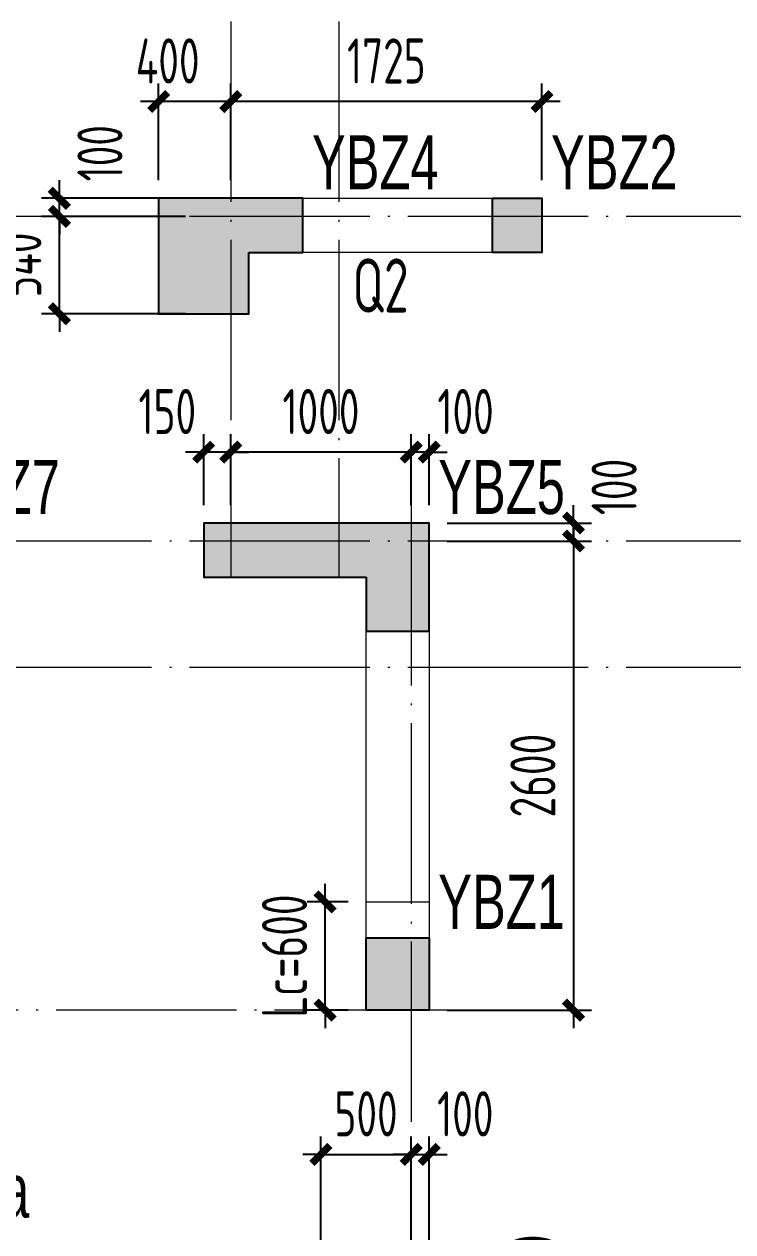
# Model space of a CAD drawing. Extents: x 5874492 to 7194610, y -939842 to -279257.
# Drawn here: x 6318999 to 6322928, y -471418 to -464724 of the extents above; entities that cross this region are included whole.
import ezdxf

# ---------------------------------------------------------------- set-up
doc = ezdxf.new("R2010")
doc.units = 0
doc.header["$LTSCALE"] = 1000
doc.linetypes.add('DOTE', pattern=[2.42, 2, -0.2, 0.02, -0.2])
for name, color, linetype, lineweight in [('A-轴线-塔楼', 1, 'DOTE', 9), ('A-轴线-隔墙', 41, 'DOTE', 9), ('S-基础-HATCH', 251, 'Continuous', 20), ('S-墙柱-DIM', 3, 'Continuous', 20), ('S-墙柱-Lc填充', 8, 'Continuous', 20), ('S-墙柱-WALL', 6, 'Continuous', 20), ('S-墙柱-编号', 4, 'Continuous', 20), ('S-轴网-轴线', 1, 'DOTE', 9), ('S-通用-TEXT', 7, 'Continuous', 20)]:
    doc.layers.add(name, color=color, linetype=linetype, lineweight=lineweight)
doc.layers.add('COLU_TH', color=5, linetype='Continuous')
doc.styles.add('BW_Dim', font='Bweng.shx', dxfattribs={"width": 0.7, "bigfont": 'hztxt.shx'})
doc.styles.add('TSSD_Dimension', font='tssdeng.shx', dxfattribs={"width": 0.7, "bigfont": 'tssdchn.shx'})
doc.styles.add('TSSD_Rein', font='tssdeng.shx', dxfattribs={"width": 0.7, "bigfont": 'hztxt.shx'})
doc.dimstyles.new('TSSD_100_100', dxfattribs={"dimtxt": 250, "dimasz": 100, "dimexe": 100, "dimexo": 100, "dimgap": 100, "dimtad": 1, "dimdec": 0, "dimzin": 0, "dimdsep": 46, "dimtxsty": 'TSSD_Dimension', "dimblk": 'ARCHTICK', "dimcen": 0, "dimdle": 100, "dimclrt": 7, "dimadec": 0, "dimazin": 0, "dimtfac": 1, "dimtdec": 0, "dimtix": 1, "dimtmove": 2, "dimatfit": 0, "dimfxl": 0, "dimtolj": 1, "dimtzin": 0, "dimarcsym": 0})

# ---------------------------------------------------------------- blocks, each defined once
blk = doc.blocks.new('_ArchTick')
at = {"color": 0, "linetype": 'ByBlock', "const_width": 0.4}
blk.add_lwpolyline([(-0.5, -0.5), (0.5, 0.5)], dxfattribs=at)
blk = doc.blocks.new('*D1931')
at = {"layer": 'Defpoints', "color": 0}
for p in [(6321244.5, -471789.2), (6322044.5, -471789.2), (6321244.5, -471889.2)]:
    blk.add_point(p, dxfattribs=at)
at = {"layer": 'S-墙柱-DIM', "color": 0, "lineweight": -2}
for p, q in [((6322044.5, -471789.2), (6322044.5, -471689.2)), ((6321344.5, -471789.2), (6322144.5, -471789.2)), ((6322044.5, -471889.2), (6322044.5, -471789.2)), ((6321344.5, -471889.2), (6322144.5, -471889.2)), ((6322044.5, -471889.2), (6322044.5, -471989.2))]:
    blk.add_line(p, q, dxfattribs=at)
at = {"layer": 'S-墙柱-DIM', "color": 0, "lineweight": -2, "xscale": 100, "yscale": 100, "zscale": 100}
for p, rotation in [((6322044.5, -471789.2), 270), ((6322044.5, -471889.2), 90)]:
    blk.add_blockref('_ArchTick', p, dxfattribs=dict(at, rotation=rotation))
at = {"layer": 'S-墙柱-DIM', "color": 7, "insert": (6321819.5, -471589.2), "char_height": 250, "attachment_point": 5, "rotation": 90, "style": 'TSSD_Dimension'}
blk.add_mtext('\\A1;100', dxfattribs=at)
blk = doc.blocks.new('*D1932')
at = {"layer": 'Defpoints', "color": 0}
for p in [(6321144.5, -470989.2), (6320644.5, -471789.2), (6321144.5, -471789.2)]:
    blk.add_point(p, dxfattribs=at)
at = {"layer": 'S-墙柱-DIM', "color": 0, "lineweight": -2}
for p, q in [((6320644.5, -471689.2), (6320644.5, -470889.2)), ((6321144.5, -471689.2), (6321144.5, -470889.2)), ((6320644.5, -470989.2), (6320544.5, -470989.2)), ((6320644.5, -470989.2), (6321144.5, -470989.2)), ((6321144.5, -470989.2), (6321244.5, -470989.2))]:
    blk.add_line(p, q, dxfattribs=at)
at = {"layer": 'S-墙柱-DIM', "color": 0, "lineweight": -2, "xscale": 100, "yscale": 100, "zscale": 100}
blk.add_blockref('_ArchTick', (6320644.5, -470989.2), dxfattribs=at)
at = {"layer": 'S-墙柱-DIM', "color": 0, "lineweight": -2, "xscale": 100, "yscale": 100, "zscale": 100, "rotation": 180}
blk.add_blockref('_ArchTick', (6321144.5, -470989.2), dxfattribs=at)
at = {"layer": 'S-墙柱-DIM', "color": 7, "insert": (6320894.5, -470764.2), "char_height": 250, "attachment_point": 5, "style": 'TSSD_Dimension'}
blk.add_mtext('\\A1;500', dxfattribs=at)
blk = doc.blocks.new('*D1933')
at = {"layer": 'Defpoints', "color": 0}
for p in [(6321244.5, -470989.2), (6321144.5, -471789.2), (6321244.5, -471789.2)]:
    blk.add_point(p, dxfattribs=at)
at = {"layer": 'S-墙柱-DIM', "color": 0, "lineweight": -2}
for p, q in [((6321144.5, -471689.2), (6321144.5, -470889.2)), ((6321244.5, -471689.2), (6321244.5, -470889.2)), ((6321144.5, -470989.2), (6321044.5, -470989.2)), ((6321144.5, -470989.2), (6321244.5, -470989.2)), ((6321244.5, -470989.2), (6321344.5, -470989.2))]:
    blk.add_line(p, q, dxfattribs=at)
at = {"layer": 'S-墙柱-DIM', "color": 0, "lineweight": -2, "xscale": 100, "yscale": 100, "zscale": 100}
blk.add_blockref('_ArchTick', (6321144.5, -470989.2), dxfattribs=at)
at = {"layer": 'S-墙柱-DIM', "color": 0, "lineweight": -2, "xscale": 100, "yscale": 100, "zscale": 100, "rotation": 180}
blk.add_blockref('_ArchTick', (6321244.5, -470989.2), dxfattribs=at)
at = {"layer": 'S-墙柱-DIM', "color": 7, "insert": (6321444.5, -470764.2), "char_height": 250, "attachment_point": 5, "style": 'TSSD_Dimension'}
blk.add_mtext('\\A1;100', dxfattribs=at)
blk = doc.blocks.new('*D1934')
at = {"layer": 'Defpoints', "color": 0}
for p in [(6319994.5, -467096), (6319994.5, -467489.2), (6320144.5, -467489.2)]:
    blk.add_point(p, dxfattribs=at)
at = {"layer": 'S-墙柱-DIM', "color": 0, "lineweight": -2}
for p, q in [((6319994.5, -467389.2), (6319994.5, -466996)), ((6320144.5, -467389.2), (6320144.5, -466996)), ((6319994.5, -467096), (6319894.5, -467096)), ((6320144.5, -467096), (6319994.5, -467096)), ((6320144.5, -467096), (6320244.5, -467096))]:
    blk.add_line(p, q, dxfattribs=at)
at = {"layer": 'S-墙柱-DIM', "color": 0, "lineweight": -2, "xscale": 100, "yscale": 100, "zscale": 100}
blk.add_blockref('_ArchTick', (6319994.5, -467096), dxfattribs=at)
at = {"layer": 'S-墙柱-DIM', "color": 0, "lineweight": -2, "xscale": 100, "yscale": 100, "zscale": 100, "rotation": 180}
blk.add_blockref('_ArchTick', (6320144.5, -467096), dxfattribs=at)
at = {"layer": 'S-墙柱-DIM', "color": 7, "insert": (6319792.9, -466871), "char_height": 250, "attachment_point": 5, "style": 'TSSD_Dimension'}
blk.add_mtext('\\A1;150', dxfattribs=at)
blk = doc.blocks.new('*D1935')
at = {"layer": 'Defpoints', "color": 0}
for p in [(6320144.5, -467096), (6320144.5, -467489.2), (6321144.5, -467489.2)]:
    blk.add_point(p, dxfattribs=at)
at = {"layer": 'S-墙柱-DIM', "color": 0, "lineweight": -2}
for p, q in [((6320144.5, -467389.2), (6320144.5, -466996)), ((6321144.5, -467389.2), (6321144.5, -466996)), ((6321244.5, -467096), (6320044.5, -467096))]:
    blk.add_line(p, q, dxfattribs=at)
at = {"layer": 'S-墙柱-DIM', "color": 0, "lineweight": -2, "xscale": 100, "yscale": 100, "zscale": 100, "rotation": 180}
blk.add_blockref('_ArchTick', (6320144.5, -467096), dxfattribs=at)
at = {"layer": 'S-墙柱-DIM', "color": 0, "lineweight": -2, "xscale": 100, "yscale": 100, "zscale": 100}
blk.add_blockref('_ArchTick', (6321144.5, -467096), dxfattribs=at)
at = {"layer": 'S-墙柱-DIM', "color": 7, "insert": (6320644.5, -466871), "char_height": 250, "attachment_point": 5, "style": 'TSSD_Dimension'}
blk.add_mtext('\\A1;1000', dxfattribs=at)
blk = doc.blocks.new('*D1936')
at = {"layer": 'Defpoints', "color": 0}
for p in [(6321144.5, -467096), (6321144.5, -467489.2), (6321244.5, -467489.2)]:
    blk.add_point(p, dxfattribs=at)
at = {"layer": 'S-墙柱-DIM', "color": 0, "lineweight": -2}
for p, q in [((6321144.5, -467389.2), (6321144.5, -466996)), ((6321244.5, -467389.2), (6321244.5, -466996)), ((6321144.5, -467096), (6321044.5, -467096)), ((6321244.5, -467096), (6321144.5, -467096)), ((6321244.5, -467096), (6321344.5, -467096))]:
    blk.add_line(p, q, dxfattribs=at)
at = {"layer": 'S-墙柱-DIM', "color": 0, "lineweight": -2, "xscale": 100, "yscale": 100, "zscale": 100}
blk.add_blockref('_ArchTick', (6321144.5, -467096), dxfattribs=at)
at = {"layer": 'S-墙柱-DIM', "color": 0, "lineweight": -2, "xscale": 100, "yscale": 100, "zscale": 100, "rotation": 180}
blk.add_blockref('_ArchTick', (6321244.5, -467096), dxfattribs=at)
at = {"layer": 'S-墙柱-DIM', "color": 7, "insert": (6321446.1, -466871), "char_height": 250, "attachment_point": 5, "style": 'TSSD_Dimension'}
blk.add_mtext('\\A1;100', dxfattribs=at)
blk = doc.blocks.new('*D1942')
at = {"layer": 'Defpoints', "color": 0}
for p in [(6320667.4, -469589.2), (6320894.5, -469589.2), (6320894.5, -470189.2)]:
    blk.add_point(p, dxfattribs=at)
at = {"layer": 'S-墙柱-DIM', "color": 0, "lineweight": -2}
for p, q in [((6320667.4, -469589.2), (6320667.4, -469489.2)), ((6320794.5, -469589.2), (6320567.4, -469589.2)), ((6320667.4, -470189.2), (6320667.4, -469589.2)), ((6320794.5, -470189.2), (6320567.4, -470189.2)), ((6320667.4, -470189.2), (6320667.4, -470289.2))]:
    blk.add_line(p, q, dxfattribs=at)
at = {"layer": 'S-墙柱-DIM', "color": 0, "lineweight": -2, "xscale": 100, "yscale": 100, "zscale": 100}
for p, rotation in [((6320667.4, -469589.2), 270), ((6320667.4, -470189.2), 90)]:
    blk.add_blockref('_ArchTick', p, dxfattribs=dict(at, rotation=rotation))
at = {"layer": 'S-墙柱-DIM', "color": 7, "insert": (6320442.4, -469889.2), "char_height": 250, "attachment_point": 5, "rotation": 90, "style": 'TSSD_Dimension'}
blk.add_mtext('\\A1;Lc=600', dxfattribs=at)
blk = doc.blocks.new('*D1974')
at = {"layer": 'Defpoints', "color": 0}
for p in [(6319194.5, -465789.2), (6319994.5, -465789.2), (6319994.5, -466329.2)]:
    blk.add_point(p, dxfattribs=at)
at = {"layer": 'S-墙柱-DIM', "color": 0, "lineweight": -2}
for p, q in [((6319194.5, -465789.2), (6319194.5, -465689.2)), ((6319894.5, -465789.2), (6319094.5, -465789.2)), ((6319194.5, -466329.2), (6319194.5, -465789.2)), ((6319894.5, -466329.2), (6319094.5, -466329.2)), ((6319194.5, -466329.2), (6319194.5, -466429.2))]:
    blk.add_line(p, q, dxfattribs=at)
at = {"layer": 'S-墙柱-DIM', "color": 0, "lineweight": -2, "xscale": 100, "yscale": 100, "zscale": 100}
for p, rotation in [((6319194.5, -465789.2), 270), ((6319194.5, -466329.2), 90)]:
    blk.add_blockref('_ArchTick', p, dxfattribs=dict(at, rotation=rotation))
at = {"layer": 'S-墙柱-DIM', "color": 7, "insert": (6318969.5, -466059.2), "char_height": 250, "attachment_point": 5, "rotation": 90, "style": 'TSSD_Dimension'}
blk.add_mtext('\\A1;540', dxfattribs=at)
blk = doc.blocks.new('*D1975')
at = {"layer": 'Defpoints', "color": 0}
for p in [(6319194.5, -465689.2), (6319994.5, -465689.2), (6319994.5, -465789.2)]:
    blk.add_point(p, dxfattribs=at)
at = {"layer": 'S-墙柱-DIM', "color": 0, "lineweight": -2}
for p, q in [((6319194.5, -465689.2), (6319194.5, -465589.2)), ((6319894.5, -465689.2), (6319094.5, -465689.2)), ((6319194.5, -465789.2), (6319194.5, -465689.2)), ((6319894.5, -465789.2), (6319094.5, -465789.2)), ((6319194.5, -465789.2), (6319194.5, -465889.2))]:
    blk.add_line(p, q, dxfattribs=at)
at = {"layer": 'S-墙柱-DIM', "color": 0, "lineweight": -2, "xscale": 100, "yscale": 100, "zscale": 100}
for p, rotation in [((6319194.5, -465689.2), 270), ((6319194.5, -465789.2), 90)]:
    blk.add_blockref('_ArchTick', p, dxfattribs=dict(at, rotation=rotation))
at = {"layer": 'S-墙柱-DIM', "color": 7, "insert": (6319419.5, -465439.2), "char_height": 250, "attachment_point": 5, "rotation": 90, "style": 'TSSD_Dimension'}
blk.add_mtext('\\A1;100', dxfattribs=at)
blk = doc.blocks.new('*D1976')
at = {"layer": 'Defpoints', "color": 0}
for p in [(6320144.5, -465152.7), (6320144.5, -465689.2), (6321869.5, -465689.2)]:
    blk.add_point(p, dxfattribs=at)
at = {"layer": 'S-墙柱-DIM', "color": 0, "lineweight": -2}
for p, q in [((6320144.5, -465589.2), (6320144.5, -465052.7)), ((6321869.5, -465589.2), (6321869.5, -465052.7)), ((6321969.5, -465152.7), (6320044.5, -465152.7))]:
    blk.add_line(p, q, dxfattribs=at)
at = {"layer": 'S-墙柱-DIM', "color": 0, "lineweight": -2, "xscale": 100, "yscale": 100, "zscale": 100, "rotation": 180}
blk.add_blockref('_ArchTick', (6320144.5, -465152.7), dxfattribs=at)
at = {"layer": 'S-墙柱-DIM', "color": 0, "lineweight": -2, "xscale": 100, "yscale": 100, "zscale": 100}
blk.add_blockref('_ArchTick', (6321869.5, -465152.7), dxfattribs=at)
at = {"layer": 'S-墙柱-DIM', "color": 7, "insert": (6321007, -464927.7), "char_height": 250, "attachment_point": 5, "style": 'TSSD_Dimension'}
blk.add_mtext('\\A1;1725', dxfattribs=at)
blk = doc.blocks.new('*D1977')
at = {"layer": 'Defpoints', "color": 0}
for p in [(6319744.5, -465152.7), (6319744.5, -465689.2), (6320144.5, -465689.2)]:
    blk.add_point(p, dxfattribs=at)
at = {"layer": 'S-墙柱-DIM', "color": 0, "lineweight": -2}
for p, q in [((6319744.5, -465589.2), (6319744.5, -465052.7)), ((6320144.5, -465589.2), (6320144.5, -465052.7)), ((6320244.5, -465152.7), (6319644.5, -465152.7))]:
    blk.add_line(p, q, dxfattribs=at)
at = {"layer": 'S-墙柱-DIM', "color": 0, "lineweight": -2, "xscale": 100, "yscale": 100, "zscale": 100, "rotation": 180}
blk.add_blockref('_ArchTick', (6319744.5, -465152.7), dxfattribs=at)
at = {"layer": 'S-墙柱-DIM', "color": 0, "lineweight": -2, "xscale": 100, "yscale": 100, "zscale": 100}
blk.add_blockref('_ArchTick', (6320144.5, -465152.7), dxfattribs=at)
at = {"layer": 'S-墙柱-DIM', "color": 7, "insert": (6319794.5, -464927.7), "char_height": 250, "attachment_point": 5, "style": 'TSSD_Dimension'}
blk.add_mtext('\\A1;400', dxfattribs=at)
blk = doc.blocks.new('*D1979')
at = {"layer": 'Defpoints', "color": 0}
for p in [(6321244.5, -467589.2), (6321244.5, -470189.2), (6322044.5, -470189.2)]:
    blk.add_point(p, dxfattribs=at)
at = {"layer": 'S-墙柱-DIM', "color": 0, "lineweight": -2}
for p, q in [((6322044.5, -467489.2), (6322044.5, -470289.2)), ((6321344.5, -467589.2), (6322144.5, -467589.2)), ((6321344.5, -470189.2), (6322144.5, -470189.2))]:
    blk.add_line(p, q, dxfattribs=at)
at = {"layer": 'S-墙柱-DIM', "color": 0, "lineweight": -2, "xscale": 100, "yscale": 100, "zscale": 100}
for p, rotation in [((6322044.5, -467589.2), 90), ((6322044.5, -470189.2), 270)]:
    blk.add_blockref('_ArchTick', p, dxfattribs=dict(at, rotation=rotation))
at = {"layer": 'S-墙柱-DIM', "color": 7, "insert": (6321819.5, -468889.2), "char_height": 250, "attachment_point": 5, "rotation": 90, "style": 'TSSD_Dimension'}
blk.add_mtext('\\A1;2600', dxfattribs=at)
blk = doc.blocks.new('*D1980')
at = {"layer": 'Defpoints', "color": 0}
for p in [(6321244.5, -467489.2), (6322044.5, -467489.2), (6321244.5, -467589.2)]:
    blk.add_point(p, dxfattribs=at)
at = {"layer": 'S-墙柱-DIM', "color": 0, "lineweight": -2}
for p, q in [((6322044.5, -467489.2), (6322044.5, -467389.2)), ((6321344.5, -467489.2), (6322144.5, -467489.2)), ((6322044.5, -467589.2), (6322044.5, -467489.2)), ((6321344.5, -467589.2), (6322144.5, -467589.2)), ((6322044.5, -467589.2), (6322044.5, -467689.2))]:
    blk.add_line(p, q, dxfattribs=at)
at = {"layer": 'S-墙柱-DIM', "color": 0, "lineweight": -2, "xscale": 100, "yscale": 100, "zscale": 100}
for p, rotation in [((6322044.5, -467489.2), 270), ((6322044.5, -467589.2), 90)]:
    blk.add_blockref('_ArchTick', p, dxfattribs=dict(at, rotation=rotation))
at = {"layer": 'S-墙柱-DIM', "color": 7, "insert": (6322269.5, -467289.2), "char_height": 250, "attachment_point": 5, "rotation": 90, "style": 'TSSD_Dimension'}
blk.add_mtext('\\A1;100', dxfattribs=at)
blk = doc.blocks.new('A$C3FF375C5')
at = {"layer": 'A-轴线-塔楼', "linetype": 'DOTE', "ltscale": 0.5}
for p, q in [((32499.9, 18440.3), (32499.9, 8100)), ((33099.9, 18440.3), (33099.9, 8100)), ((59891.4, 10100), (-2283.6, 10100)), ((33500, 8500), (33500, -9394.4)), ((59891.4, 8300), (-2283.6, 8300)), ((59891.4, 7600), (-2283.6, 7600)), ((33741.8, 5700), (12955.9, 5700))]:
    blk.add_line(p, q, dxfattribs=at)
at = {"layer": 'A-轴线-隔墙', "ltscale": 0.5}
blk.add_line((33741.8, 5700), (12955.9, 5700), dxfattribs=at)

msp = doc.modelspace()

# ---------------------------------------------------------------- hatches: boundary and pattern name
at = {"layer": 'S-基础-HATCH'}
h = msp.add_hatch(color=256, dxfattribs=at)
h.paths.add_polyline_path([(6328994.5, -466659.2), (6328644.5, -466659.2), (6328644.5, -466189.2), (6328494.5, -466189.2), (6328494.5, -465989.2), (6328344.5, -465989.2), (6328344.5, -465689.2), (6328644.5, -465689.2), (6328644.5, -465389.2), (6328994.5, -465389.2)])
h.paths.add_polyline_path([(6293494.5, -466659.2), (6293844.5, -466659.2), (6293844.5, -466189.2), (6293994.5, -466189.2), (6293994.5, -465989.2), (6294144.5, -465989.2), (6294144.5, -465689.2), (6293844.5, -465689.2), (6293844.5, -465389.2), (6293494.5, -465389.2)])
h.paths.add_polyline_path([(6300644.5, -463139.2), (6300644.5, -463439.2), (6300944.5, -463439.2), (6300944.5, -463364.2), (6301144.5, -463364.2), (6301144.5, -462864.2), (6300944.5, -462864.2), (6300944.5, -462639.2), (6300644.5, -462639.2), (6300644.5, -462939.2), (6300344.5, -462939.2), (6300344.5, -463139.2)])
h.paths.add_polyline_path([(6314194.5, -464389.2), (6313894.5, -464389.2), (6313894.5, -463489.2), (6313594.5, -463489.2), (6313594.5, -463189.2), (6314394.6, -463189.2), (6314394.6, -463689.2), (6314194.5, -463689.2)])
h.paths.add_polyline_path([(6308294.5, -464389.2), (6308594.5, -464389.2), (6308594.5, -463489.2), (6308894.5, -463489.2), (6308894.5, -463189.2), (6308094.5, -463189.2), (6308094.5, -463689.2), (6308294.5, -463689.2)])
h.paths.add_polyline_path([(6311794.5, -463289.2), (6312294.5, -463289.2), (6312294.5, -462889.2), (6312494.5, -462889.2), (6312494.5, -463189.2), (6312794.5, -463189.2), (6312794.5, -463489.2), (6311794.5, -463489.2)])
h.paths.add_polyline_path([(6310694.5, -463289.2), (6310194.5, -463289.2), (6310194.5, -462889.2), (6309994.5, -462889.2), (6309994.5, -463189.2), (6309694.5, -463189.2), (6309694.5, -463489.2), (6310694.5, -463489.2)])
h.paths.add_polyline_path([(6312494.5, -461889.2), (6312294.5, -461889.2), (6312294.5, -461189.2), (6311994.5, -461189.2), (6311994.5, -460989.2), (6312894.5, -460989.2), (6312894.5, -461589.2), (6312494.5, -461589.2)])
h.paths.add_polyline_path([(6309994.5, -461889.2), (6310194.5, -461889.2), (6310194.5, -461189.2), (6310494.5, -461189.2), (6310494.5, -460989.2), (6309594.5, -460989.2), (6309594.5, -461589.2), (6309994.5, -461589.2)])
h.paths.add_polyline_path([(6320544.5, -464339.2), (6320844.5, -464339.2), (6320844.5, -463439.2), (6321144.5, -463439.2), (6321144.5, -463239.2), (6320844.5, -463239.2), (6320844.5, -462939.2), (6320544.5, -462939.2), (6320544.5, -463239.2), (6320344.5, -463239.2), (6320344.5, -463739.2), (6320544.5, -463739.2)])
h.paths.add_polyline_path([(6323344.5, -462789.2), (6323544.5, -462789.2), (6323544.5, -463439.2), (6323044.5, -463439.2), (6323044.5, -463239.2), (6323344.5, -463239.2)])
h.paths.add_polyline_path([(6325544.5, -475739.2), (6324794.5, -475739.2), (6324794.5, -475589.2), (6324794.5, -475289.2), (6324444.5, -475289.2), (6324444.5, -475589.2), (6324444.5, -475739.2), (6323744.5, -475739.2), (6323744.5, -476089.2), (6325544.5, -476089.2)])
h.paths.add_polyline_path([(6317044.5, -475739.2), (6317769.5, -475739.2), (6317769.5, -475589.2), (6317769.5, -475239.2), (6318119.5, -475239.2), (6318119.5, -475589.2), (6318119.5, -475739.2), (6318844.5, -475739.2), (6318844.5, -476089.2), (6317044.5, -476089.2)])
h.paths.add_polyline_path([(6310344.5, -475739.2), (6311069.5, -475739.2), (6311069.5, -475589.2), (6311069.5, -475239.2), (6311419.5, -475239.2), (6311419.5, -475589.2), (6311419.5, -475739.2), (6312144.5, -475739.2), (6312144.5, -476089.2), (6310344.5, -476089.2)])
h.paths.add_polyline_path([(6324444.5, -472639.2), (6324444.5, -472039.2), (6324794.5, -472039.2), (6324794.5, -472639.2)])
h.paths.add_polyline_path([(6303644.5, -475739.2), (6304369.5, -475739.2), (6304369.5, -475589.2), (6304369.5, -475239.2), (6304719.5, -475239.2), (6304719.5, -475589.2), (6304719.5, -475589.2), (6304719.5, -475739.2), (6305444.5, -475739.2), (6305444.5, -476089.2), (6303644.5, -476089.2)])
h.paths.add_polyline_path([(6296944.5, -475739.2), (6297694.5, -475739.2), (6297694.5, -475539.2), (6297694.5, -475239.2), (6298044.5, -475239.2), (6298044.5, -475539.2), (6298044.5, -475739.2), (6298744.5, -475739.2), (6298744.5, -476089.2), (6296944.5, -476089.2)])
h.paths.add_polyline_path([(6287894.5, -475789.2), (6287894.5, -475489.2), (6287544.5, -475489.2), (6287544.5, -476389.2), (6288044.5, -476389.2), (6288044.5, -475789.2)])
h.paths.add_polyline_path([(6287894.5, -468489.2), (6288634.5, -468489.2), (6288634.5, -468139.2), (6287544.5, -468139.2), (6287544.5, -468839.2), (6287894.5, -468839.2)])
h.paths.add_polyline_path([(6293494.5, -468489.2), (6293494.5, -468789.2), (6293844.5, -468789.2), (6293844.5, -468139.2), (6292919.5, -468139.2), (6292919.5, -468489.2)])
h.paths.add_polyline_path([(6293844.5, -470589.2), (6293844.5, -471189.2), (6293494.5, -471189.2), (6293494.5, -470589.2)])
h.paths.add_polyline_path([(6293494.5, -472239.2), (6293844.5, -472239.2), (6293844.5, -472839.2), (6293494.5, -472839.2)])
h.paths.add_polyline_path([(6293494.5, -475789.2), (6293244.5, -475789.2), (6293244.5, -476389.2), (6293844.5, -476389.2), (6293844.5, -475489.2), (6293494.5, -475489.2)])
h.paths.add_polyline_path([(6297694.5, -472039.2), (6298044.5, -472039.2), (6298044.5, -472639.2), (6297694.5, -472639.2)])
h.paths.add_polyline_path([(6293494.5, -461389.2), (6293494.5, -461689.2), (6293844.5, -461689.2), (6293844.5, -460639.2), (6293194.5, -460639.2), (6293194.5, -461389.2)])
h.paths.add_polyline_path([(6296144.5, -465689.2), (6296544.5, -465689.2), (6296544.5, -465989.2), (6296144.5, -465989.2)])
h.paths.add_polyline_path([(6300644.5, -460839.2), (6300344.5, -460839.2), (6300344.5, -460539.2), (6301244.5, -460539.2), (6301244.5, -461139.2), (6300944.5, -461139.2), (6300944.5, -461439.2), (6300644.5, -461439.2)])
h.paths.add_polyline_path([(6300944.5, -464339.2), (6300644.5, -464339.2), (6300644.5, -463939.2), (6300944.5, -463939.2)])
h.paths.add_polyline_path([(6298544.5, -460839.2), (6298544.5, -461339.2), (6298344.5, -461339.2), (6298344.5, -460539.2), (6298844.5, -460539.2), (6298844.5, -460839.2)])
h.paths.add_polyline_path([(6298544.5, -462939.2), (6298544.5, -462439.2), (6298344.5, -462439.2), (6298344.5, -463139.2), (6298844.5, -463139.2), (6298844.5, -462939.2)])
h.paths.add_polyline_path([(6300619.5, -465989.2), (6300619.5, -465689.2), (6301019.5, -465689.2), (6301019.5, -465989.2)])
h.paths.add_polyline_path([(6302244.5, -465989.2), (6302244.5, -466329.2), (6302744.5, -466329.2), (6302744.5, -465689.2), (6301944.5, -465689.2), (6301944.5, -465989.2)])
h.paths.add_polyline_path([(6298044.5, -468389.2), (6297694.5, -468389.2), (6297694.5, -467989.2), (6298044.5, -467989.2)])
h.paths.add_polyline_path([(6298044.5, -465989.2), (6298294.5, -465989.2), (6298294.5, -465689.2), (6297694.5, -465689.2), (6297694.5, -466289.2), (6298044.5, -466289.2)])
h.paths.add_polyline_path([(6301594.5, -470189.2), (6301244.5, -470189.2), (6301244.5, -469789.2), (6301594.5, -469789.2)])
h.paths.add_polyline_path([(6301594.5, -467789.2), (6302494.5, -467789.2), (6302494.5, -467489.2), (6301244.5, -467489.2), (6301244.5, -468089.2), (6301594.5, -468089.2)])
h.paths.add_polyline_path([(6307494.5, -467789.2), (6307494.5, -468089.2), (6307844.5, -468089.2), (6307844.5, -467489.2), (6306594.5, -467489.2), (6306594.5, -467789.2)])
h.paths.add_polyline_path([(6307844.5, -469789.2), (6307844.5, -470189.2), (6307494.5, -470189.2), (6307494.5, -469789.2)])
h.paths.add_polyline_path([(6305044.5, -467489.2), (6305044.5, -467689.2), (6304719.5, -467689.2), (6304719.5, -467989.2), (6304369.5, -467989.2), (6304369.5, -467689.2), (6304044.5, -467689.2), (6304044.5, -467489.2)])
h.paths.add_polyline_path([(6304719.5, -470189.2), (6304369.5, -470189.2), (6304369.5, -469789.2), (6304719.5, -469789.2)])
h.paths.add_polyline_path([(6301594.5, -474289.2), (6301244.5, -474289.2), (6301244.5, -473889.2), (6301594.5, -473889.2)])
h.paths.add_polyline_path([(6301594.5, -472089.2), (6301844.5, -472089.2), (6301844.5, -471789.2), (6301244.5, -471789.2), (6301244.5, -472389.2), (6301594.5, -472389.2)])
h.paths.add_polyline_path([(6307494.5, -472089.2), (6307494.5, -472389.2), (6307844.5, -472389.2), (6307844.5, -471789.2), (6307244.5, -471789.2), (6307244.5, -472089.2)])
h.paths.add_polyline_path([(6307844.5, -473889.2), (6307844.5, -474289.2), (6307494.5, -474289.2), (6307494.5, -473889.2)])
h.paths.add_polyline_path([(6304369.5, -471389.2), (6304719.5, -471389.2), (6304719.5, -471989.2), (6304369.5, -471989.2)])
h.paths.add_polyline_path([(6311069.5, -472039.2), (6311419.5, -472039.2), (6311419.5, -472639.2), (6311069.5, -472639.2)])
h.paths.add_polyline_path([(6320894.5, -467789.2), (6320894.5, -468089.2), (6321244.5, -468089.2), (6321244.5, -467489.2), (6319994.5, -467489.2), (6319994.5, -467789.2)])
h.paths.add_polyline_path([(6321244.5, -469789.2), (6321244.5, -470189.2), (6320894.5, -470189.2), (6320894.5, -469789.2)])
h.paths.add_polyline_path([(6320894.5, -472089.2), (6320894.5, -472389.2), (6321244.5, -472389.2), (6321244.5, -471789.2), (6320644.5, -471789.2), (6320644.5, -472089.2)])
h.paths.add_polyline_path([(6321244.5, -473889.2), (6321244.5, -474289.2), (6320894.5, -474289.2), (6320894.5, -473889.2)])
h.paths.add_polyline_path([(6318444.5, -467489.2), (6318444.5, -467689.2), (6318119.5, -467689.2), (6318119.5, -467989.2), (6317769.5, -467989.2), (6317769.5, -467689.2), (6317444.5, -467689.2), (6317444.5, -467489.2)])
h.paths.add_polyline_path([(6318119.5, -470189.2), (6317769.5, -470189.2), (6317769.5, -469789.2), (6318119.5, -469789.2)])
h.paths.add_polyline_path([(6314994.5, -470189.2), (6314644.5, -470189.2), (6314644.5, -469789.2), (6314994.5, -469789.2)])
h.paths.add_polyline_path([(6314994.5, -467789.2), (6315894.5, -467789.2), (6315894.5, -467489.2), (6314644.5, -467489.2), (6314644.5, -468089.2), (6314994.5, -468089.2)])
h.paths.add_polyline_path([(6317769.5, -471389.2), (6318119.5, -471389.2), (6318119.5, -471989.2), (6317769.5, -471989.2)])
h.paths.add_polyline_path([(6314994.5, -474289.2), (6314644.5, -474289.2), (6314644.5, -473889.2), (6314994.5, -473889.2)])
h.paths.add_polyline_path([(6314994.5, -472089.2), (6315244.5, -472089.2), (6315244.5, -471789.2), (6314644.5, -471789.2), (6314644.5, -472389.2), (6314994.5, -472389.2)])
h.paths.add_polyline_path([(6328994.5, -475789.2), (6328994.5, -475489.2), (6328644.5, -475489.2), (6328644.5, -476389.2), (6329244.5, -476389.2), (6329244.5, -475789.2)])
h.paths.add_polyline_path([(6328644.5, -472839.2), (6328644.5, -472239.2), (6328994.5, -472239.2), (6328994.5, -472839.2)])
h.paths.add_polyline_path([(6328994.5, -471189.2), (6328644.5, -471189.2), (6328644.5, -470789.2), (6328994.5, -470789.2)])
h.paths.add_polyline_path([(6328994.5, -468489.2), (6329344.5, -468489.2), (6329344.5, -468139.2), (6328644.5, -468139.2), (6328644.5, -468789.2), (6328994.5, -468789.2)])
h.paths.add_polyline_path([(6328994.3, -461289.2), (6329294.5, -461289.2), (6329294.5, -460639.2), (6328644.5, -460639.2), (6328644.5, -461589.2), (6328994.3, -461589.2)])
h.paths.add_polyline_path([(6326344.5, -465989.2), (6325944.5, -465989.2), (6325944.5, -465689.2), (6326344.5, -465689.2)])
h.paths.add_polyline_path([(6324444.5, -465989.2), (6324444.5, -466289.2), (6324794.5, -466289.2), (6324794.5, -465689.2), (6324194.5, -465689.2), (6324194.5, -465989.2)])
h.paths.add_polyline_path([(6324794.5, -467989.2), (6324794.5, -468389.2), (6324444.5, -468389.2), (6324444.5, -467989.2)])
h.paths.add_polyline_path([(6320844.5, -461239.2), (6321144.5, -461239.2), (6321144.5, -460939.2), (6320244.5, -460939.2), (6320244.5, -461539.2), (6320544.5, -461539.2), (6320544.5, -461839.2), (6320844.5, -461839.2)])
h.paths.add_polyline_path([(6323344.5, -461239.2), (6323344.5, -461689.2), (6323544.5, -461689.2), (6323544.5, -460639.2), (6323044.5, -460639.2), (6323044.5, -460939.2), (6322744.5, -460939.2), (6322744.5, -461239.2)])
h.paths.add_polyline_path([(6320244.5, -465989.2), (6320544.5, -465989.2), (6320544.5, -465689.2), (6319744.5, -465689.2), (6319744.5, -466329.2), (6320244.5, -466329.2)])
h.paths.add_polyline_path([(6321594.5, -465689.2), (6321869.5, -465689.2), (6321869.5, -465989.2), (6321594.5, -465989.2)])
h.paths.add_polyline_path([(6313894.5, -465989.2), (6313894.5, -465689.2), (6314294.5, -465689.2), (6314294.5, -465989.2)])
h.paths.add_polyline_path([(6315644.5, -465989.2), (6315644.5, -466329.2), (6316144.5, -466329.2), (6316144.5, -465689.2), (6315344.5, -465689.2), (6315344.5, -465989.2)])
h.paths.add_polyline_path([(6311694.5, -465689.2), (6311694.5, -465989.2), (6311419.5, -465989.2), (6311419.5, -466289.2), (6311069.5, -466289.2), (6311069.5, -465989.2), (6310994.5, -465989.2), (6310994.5, -465689.2)])
h.paths.add_polyline_path([(6311419.5, -468389.2), (6311069.5, -468389.2), (6311069.5, -467989.2), (6311419.5, -467989.2)])
h.paths.add_polyline_path([(6306844.5, -465989.2), (6307144.5, -465989.2), (6307144.5, -465689.2), (6306344.5, -465689.2), (6306344.5, -466329.2), (6306844.5, -466329.2)])
h.paths.add_polyline_path([(6308194.5, -465689.2), (6308594.5, -465689.2), (6308594.5, -465989.2), (6308194.5, -465989.2)])
h.paths.add_polyline_path([(6334594.5, -468489.2), (6334444.5, -468489.2), (6333854.5, -468489.2), (6333854.5, -468139.2), (6334944.5, -468139.2), (6334944.5, -468989.2), (6334594.5, -468989.2)])
h.paths.add_polyline_path([(6334594.5, -475789.2), (6334444.5, -475789.2), (6334444.5, -476389.2), (6334944.5, -476389.2), (6334944.5, -475489.2), (6334594.5, -475489.2)])

# ---------------------------------------------------------------- linework, layer by layer
at = {"layer": 'COLU_TH'}
for points in [[(6320244.5, -465989.2), (6320544.5, -465989.2), (6320544.5, -465689.2), (6319744.5, -465689.2), (6319744.5, -466329.2), (6320244.5, -466329.2)], [(6321594.5, -465689.2), (6321869.5, -465689.2), (6321869.5, -465989.2), (6321594.5, -465989.2)], [(6320894.5, -467789.2), (6320894.5, -468089.2), (6321244.5, -468089.2), (6321244.5, -467489.2), (6319994.5, -467489.2), (6319994.5, -467789.2)], [(6321244.5, -469789.2), (6321244.5, -470189.2), (6320894.5, -470189.2), (6320894.5, -469789.2)]]:
    msp.add_lwpolyline(points, close=True, dxfattribs=at)
at = {"layer": 'S-墙柱-Lc填充'}
msp.add_line((6320894.5, -469589.2), (6321244.5, -469589.2), dxfattribs=at)
at = {"layer": 'S-墙柱-WALL'}
for points in [[(6319744.5, -466329.2), (6319744.5, -465689.2), (6321869.5, -465689.2), (6321869.5, -465989.2), (6320244.5, -465989.2), (6320244.5, -466329.2)], [(6320894.5, -470189.2), (6320894.5, -467789.2), (6319994.5, -467789.2), (6319994.5, -467489.2), (6321244.5, -467489.2), (6321244.5, -470189.2)]]:
    msp.add_lwpolyline(points, close=True, dxfattribs=at)

# ---------------------------------------------------------------- block references
at = {"layer": 'S-轴网-轴线', "ltscale": 0.2}
msp.add_blockref('A$C3FF375C5', (6287644.5, -475889.2), dxfattribs=at)

# ---------------------------------------------------------------- texts
at = {"layer": 'S-墙柱-编号', "style": 'TSSD_Rein', "width": 0.7}
msp.add_text('Q2', height=300, dxfattribs=at).set_placement((6320818.8, -466322.3))
at = {"layer": 'S-通用-TEXT', "color": 6, "style": 'BW_Dim', "width": 0.7}
for s, p in [('YBZ2', (6321919.5, -465639.2)), ('YBZ1', (6321294.5, -469739.2)), ('YBZ1a', (6318169.5, -471339.2))]:
    msp.add_text(s, height=300, dxfattribs=at).set_placement(p)
at = {"layer": 'S-通用-TEXT', "style": 'BW_Dim', "width": 0.7}
for s, p in [('YBZ4', (6320594.5, -465639.2)), ('YBZ7', (6318494.5, -467439.2)), ('YBZ5', (6321294.5, -467439.2))]:
    msp.add_text(s, height=300, dxfattribs=at).set_placement(p)

# ---------------------------------------------------------------- dimensions: what is measured, and where the dimension line sits
at = {"layer": 'S-墙柱-DIM'}
for base, p1, p2, angle, picture, middle in [((6319744.5, -465152.7), (6320144.5, -465689.2), (6319744.5, -465689.2), 180, '*D1977', (6319794.5, -464927.7)), ((6319194.5, -465689.2), (6319994.5, -465789.2), (6319994.5, -465689.2), 90, '*D1975', (6319419.5, -465439.2)), ((6319994.5, -467096), (6320144.5, -467489.2), (6319994.5, -467489.2), 180, '*D1934', (6319792.9, -466871)), ((6321144.5, -467096), (6321244.5, -467489.2), (6321144.5, -467489.2), 180, '*D1936', (6321446.1, -466871)), ((6322044.5, -467489.2), (6321244.5, -467589.2), (6321244.5, -467489.2), 90, '*D1980', (6322269.5, -467289.2)), ((6322044.5, -471789.2), (6321244.5, -471889.2), (6321244.5, -471789.2), 90, '*D1931', (6321819.5, -471589.2))]:
    dim = msp.add_linear_dim(base=base, p1=p1, p2=p2, angle=angle, dimstyle='TSSD_100_100', dxfattribs=at)
    dim.commit()
    dim.dimension.update_dxf_attribs({"geometry": picture, "text_midpoint": middle, "dimtype": 128})
for base, p1, p2, angle, picture, middle in [((6320144.5, -465152.7), (6321869.5, -465689.2), (6320144.5, -465689.2), 180, '*D1976', (6321007, -464927.7)), ((6319194.5, -465789.2), (6319994.5, -466329.2), (6319994.5, -465789.2), 90, '*D1974', (6318969.5, -466059.2)), ((6320144.5, -467096), (6321144.5, -467489.2), (6320144.5, -467489.2), 180, '*D1935', (6320644.5, -466871)), ((6322044.5, -470189.2), (6321244.5, -467589.2), (6321244.5, -470189.2), 90, '*D1979', (6321819.5, -468889.2))]:
    dim = msp.add_linear_dim(base=base, p1=p1, p2=p2, angle=angle, dimstyle='TSSD_100_100', dxfattribs=at)
    dim.commit()
    dim.dimension.update_dxf_attribs({"geometry": picture, "text_midpoint": middle})
dim = msp.add_linear_dim(base=(6320667.4, -469589.2), p1=(6320894.5, -470189.2), p2=(6320894.5, -469589.2), angle=90, text='Lc=<>', dimstyle='TSSD_100_100', dxfattribs=at)
dim.commit()
dim.dimension.update_dxf_attribs({"geometry": '*D1942', "text_midpoint": (6320442.4, -469889.2)})
dim = msp.add_linear_dim(base=(6321144.5, -470989.2), p1=(6320644.5, -471789.2), p2=(6321144.5, -471789.2), dimstyle='TSSD_100_100', dxfattribs=at)
dim.commit()
dim.dimension.update_dxf_attribs({"geometry": '*D1932', "text_midpoint": (6320894.5, -470764.2)})
dim = msp.add_linear_dim(base=(6321244.5, -470989.2), p1=(6321144.5, -471789.2), p2=(6321244.5, -471789.2), dimstyle='TSSD_100_100', dxfattribs=at)
dim.commit()
dim.dimension.update_dxf_attribs({"geometry": '*D1933', "text_midpoint": (6321444.5, -470764.2), "dimtype": 128})

doc.saveas('drawing.dxf')
